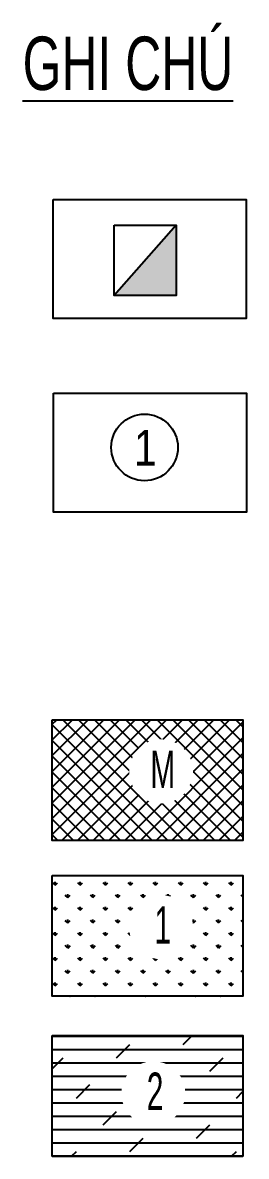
# Model space of a CAD drawing. Header units: metres. Extents: x 2360 to 4597, y 3667 to 5085.
# Drawn here: x 3422.4 to 3435, y 4906.8 to 4970.5 of the extents above; entities that cross this region are included whole.
import ezdxf
from ezdxf.enums import TextEntityAlignment as Align

# ---------------------------------------------------------------- set-up
doc = ezdxf.new("R2010")
doc.units = ezdxf.units.M
doc.header["$MEASUREMENT"] = 0
doc.set_wipeout_variables(frame=1)
doc.layers.add('Dia-Chat', color=8, linetype='Continuous')
doc.styles.add('in-dam', font='VHARIALN.TTF', dxfattribs={"width": 0.8, "height": 4.2})
doc.styles.add('Kten1', font='VHAVAN.TTF')
doc.styles.add('sty-1', font='VHARIALN.TTF', dxfattribs={"height": 4.2})

msp = doc.modelspace()

# ---------------------------------------------------------------- hatches: boundary and pattern name
at = {"layer": 'Dia-Chat'}
msp.add_hatch(color=8, dxfattribs=at).paths.add_polyline_path([(3431.077, 4955.131), (3431.077, 4959.082), (3427.575, 4955.131)])
h = msp.add_hatch(dxfattribs=at)
h.set_pattern_fill('ANSI37', color=256, scale=5, style=0)
h.set_pattern_definition([(45, (-561673.5628, -1839550.7969), (-0.44194173824, 0.44194173824), []), (135, (-561673.5628, -1839550.7969), (-0.44194173824, -0.44194173824), [])])
h.paths.add_polyline_path([(3424.097, 4931.322), (3434.82, 4931.322), (3434.82, 4924.541), (3424.097, 4924.541)])
h = msp.add_hatch(dxfattribs=at)
h.set_pattern_fill('GRASS', color=256, style=0)
h.set_pattern_definition([(90, (-561673.5628, -1839562.4632), (-0.707106781, 0.707106781), [0.1875, -1.226713563]), (45, (-561673.5628, -1839562.4632), (-0.7071067812, 0.7071067812), [0.1875, -0.8125]), (135, (-561673.5628, -1839562.4632), (-0.7071067812, -0.7071067812), [0.1875, -0.8125])])
h.paths.add_polyline_path([(3424.097, 4922.58), (3434.82, 4922.58), (3434.82, 4915.798), (3424.097, 4915.798)])
at = {"layer": 'Dia-Chat', "linetype": 'ByBlock'}
h = msp.add_hatch(dxfattribs=at)
h.set_pattern_fill('DOLMIT', color=256, scale=3, style=0)
h.set_pattern_definition([(0, (-561673.5628, -1839553.9371), (0, 0.75), []), (45, (-561673.5628, -1839553.937), (-1.4999999975, 1.4999999975), [1.06066017, -2.12132304])])
h.paths.add_polyline_path([(3434.82, 4913.59), (3424.097, 4913.59), (3424.097, 4906.809), (3434.82, 4906.809)])

# ---------------------------------------------------------------- linework, layer by layer
at = {"layer": 'Dia-Chat', "color": 4}
for points in [[(3424.149, 4960.536), (3435.003, 4960.536), (3435.003, 4953.852), (3424.149, 4953.852)], [(3427.575, 4959.082), (3431.077, 4959.082), (3431.077, 4955.131), (3427.575, 4955.131)], [(3424.165, 4949.657), (3435.02, 4949.657), (3435.02, 4942.972), (3424.165, 4942.972)], [(3424.097, 4931.322), (3434.82, 4931.322), (3434.82, 4924.541), (3424.097, 4924.541)], [(3424.097, 4922.58), (3434.82, 4922.58), (3434.82, 4915.798), (3424.097, 4915.798)], [(3424.097, 4913.59), (3434.82, 4913.59), (3434.82, 4906.809), (3424.097, 4906.809)]]:
    msp.add_lwpolyline(points, close=True, dxfattribs=at)
msp.add_lwpolyline([(3431.077, 4959.082), (3427.575, 4955.131)], dxfattribs=at)
at = {"layer": 'Dia-Chat', "color": 6}
msp.add_circle((3429.292, 4946.611), 1.872, dxfattribs=at)

# ---------------------------------------------------------------- texts
at = {"layer": 'Dia-Chat', "color": 4, "style": 'sty-1'}
msp.add_text('1', height=2, dxfattribs=at).set_placement((3429.335, 4946.595), align=Align.MIDDLE)
at = {"layer": 'Dia-Chat', "color": 4, "insert": (3422.429, 4969.676), "char_height": 3, "width": 57.11592, "attachment_point": 1, "style": 'Kten1'}
msp.add_mtext('{\\W0.7;\\LGHI CHó}', dxfattribs=at)

# ---------------------------------------------------------------- next in the draw order: wipeouts: each hides what was drawn before it
at = {"color": 6}
for points in [[(3428.704, 4929.39), (3429.019, 4929.759), (3429.198, 4929.9), (3429.438, 4930.039), (3429.622, 4930.115), (3429.795, 4930.166), (3430.063, 4930.21), (3430.306, 4930.214), (3430.504, 4930.193), (3430.772, 4930.128), (3430.924, 4930.071), (3431.109, 4929.98), (3431.354, 4929.812), (3431.522, 4929.656), (3431.742, 4929.371), (3431.881, 4929.101), (3431.963, 4928.851), (3432.006, 4928.611), (3432.013, 4928.316), (3431.957, 4927.959), (3431.784, 4927.534), (3431.524, 4927.181), (3431.303, 4926.983), (3430.992, 4926.794), (3430.807, 4926.718), (3430.383, 4926.626), (3429.99, 4926.633), (3429.696, 4926.696), (3429.441, 4926.794), (3429.181, 4926.947), (3428.941, 4927.149), (3428.703, 4927.447), (3428.513, 4927.84), (3428.43, 4928.211), (3428.434, 4928.655), (3428.505, 4928.969)], [(3428.704, 4920.648), (3429.019, 4921.017), (3429.198, 4921.158), (3429.438, 4921.297), (3429.622, 4921.373), (3429.795, 4921.424), (3430.063, 4921.467), (3430.306, 4921.472), (3430.504, 4921.451), (3430.772, 4921.386), (3430.924, 4921.329), (3431.109, 4921.238), (3431.354, 4921.07), (3431.522, 4920.914), (3431.742, 4920.629), (3431.881, 4920.359), (3431.963, 4920.109), (3432.006, 4919.869), (3432.013, 4919.574), (3431.957, 4919.217), (3431.784, 4918.792), (3431.524, 4918.439), (3431.303, 4918.241), (3430.992, 4918.052), (3430.807, 4917.976), (3430.383, 4917.884), (3429.99, 4917.891), (3429.696, 4917.954), (3429.441, 4918.052), (3429.181, 4918.205), (3428.941, 4918.407), (3428.703, 4918.705), (3428.513, 4919.098), (3428.43, 4919.469), (3428.434, 4919.913), (3428.505, 4920.227)], [(3428.272, 4911.318), (3428.588, 4911.687), (3428.767, 4911.827), (3429.006, 4911.966), (3429.19, 4912.042), (3429.363, 4912.093), (3429.632, 4912.137), (3429.874, 4912.141), (3430.072, 4912.12), (3430.341, 4912.056), (3430.493, 4911.999), (3430.677, 4911.907), (3430.922, 4911.739), (3431.09, 4911.583), (3431.311, 4911.299), (3431.449, 4911.028), (3431.531, 4910.778), (3431.574, 4910.538), (3431.581, 4910.243), (3431.525, 4909.887), (3431.352, 4909.461), (3431.092, 4909.108), (3430.871, 4908.91), (3430.561, 4908.721), (3430.375, 4908.645), (3429.952, 4908.553), (3429.559, 4908.56), (3429.264, 4908.623), (3429.01, 4908.722), (3428.749, 4908.874), (3428.51, 4909.077), (3428.271, 4909.374), (3428.082, 4909.767), (3427.999, 4910.139), (3428.002, 4910.582), (3428.073, 4910.896)]]:
    msp.add_wipeout(points, dxfattribs=at).dxf.layer = 'Dia-Chat'

# ---------------------------------------------------------------- next in the draw order: texts
at = {"layer": 'Dia-Chat', "color": 6, "style": 'in-dam', "width": 0.7}
for s, p in [('m', (3430.313, 4928.533)), ('1', (3430.313, 4919.791)), ('2', (3429.881, 4910.46))]:
    msp.add_text(s, height=2.1, dxfattribs=at).set_placement(p, align=Align.MIDDLE_CENTER)

doc.saveas('drawing.dxf')
